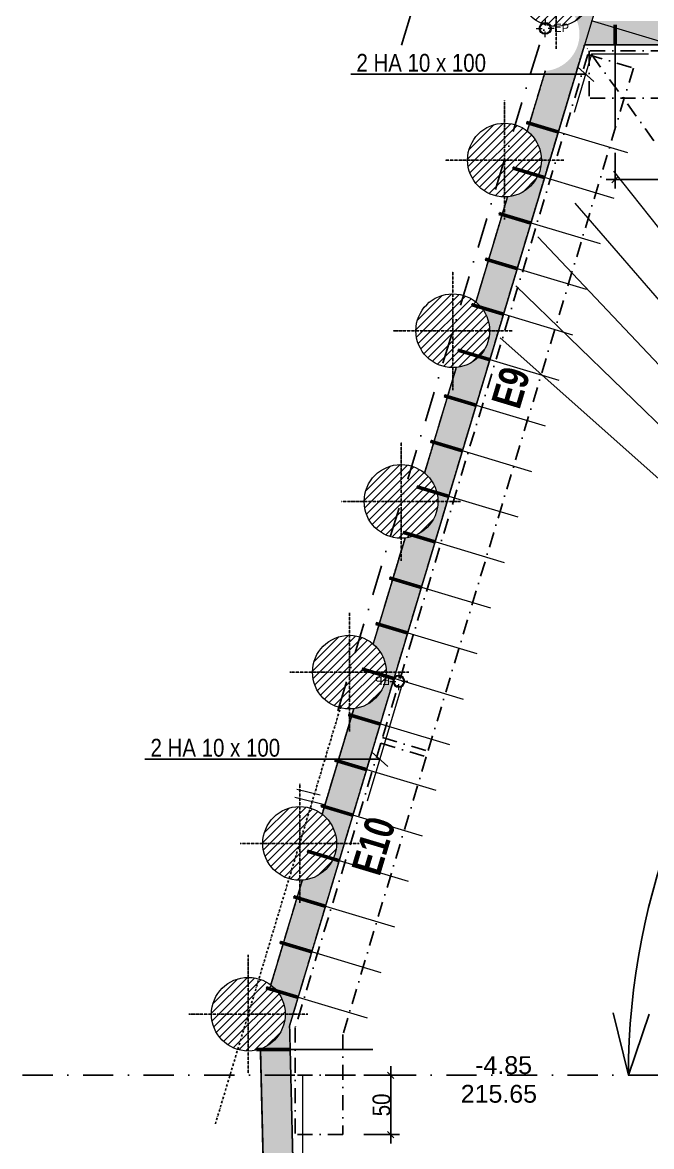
# Model space of a CAD drawing. Header units: metres. Extents: x 33574 to 39801, y -147554 to -143354.
# Drawn here: x 36440 to 36968, y -146426 to -145481 of the extents above; entities that cross this region are included whole.
import ezdxf
from ezdxf.enums import TextEntityAlignment as Align

# ---------------------------------------------------------------- set-up
doc = ezdxf.new("R2010")
doc.units = ezdxf.units.M
doc.header["$PDMODE"] = 65
doc.linetypes.add('INTERROMPU2', pattern=[9.524999999999999, 6.35, -3.175])
doc.linetypes.add('TIRETPTX2', pattern=[50.8, 25.4, -12.7, 0, -12.7])
for name, color, linetype in [('01_cote_gen', 4, 'Continuous'), ('01_isolant ext', 2, 'TIRETPTX2'), ('01_linteaux', 3, 'Continuous'), ('01_murs_coup', 5, 'Continuous'), ('01_murs_sup', 2, 'INTERROMPU2'), ('01_poch_murs', 251, 'Continuous'), ('01_texte', 230, 'Continuous'), ('AA_COTES', 2, 'Continuous')]:
    doc.layers.add(name, color=color, linetype=linetype)
for name, color, linetype, lineweight in [('01_PIEUX', 5, 'Continuous', 60), ('B Général', 7, 'Continuous', 5), ('C ANNOTATIONS-prestations', 7, 'Continuous', 5)]:
    doc.layers.add(name, color=color, linetype=linetype, lineweight=lineweight)
doc.styles.add('ARIAL NA', font='ARIALN.TTF')
doc.styles.add('Eurostile', font='')
doc.styles.add('impact', font='impact.ttf')
doc.styles.add('MATTE_TXT', font='arial.ttf')
doc.styles.add('STYLE2', font='ARIALN.TTF')
doc.styles.get('Eurostile').set_extended_font_data('Eurostile')
doc.dimstyles.new('JB50', dxfattribs={"dimscale": 0.1, "dimtxt": 150, "dimasz": 15, "dimexe": 0.1, "dimexo": 0.1, "dimgap": 0.09, "dimtad": 1, "dimdec": 1, "dimdsep": 46, "dimtxsty": 'STYLE2', "dimblk1": 'BOND_G', "dimblk2": 'BOND_D', "dimsah": 1, "dimcen": 1.5, "dimdle": 0.01, "dimse1": 1, "dimse2": 1, "dimclrd": 4, "dimclre": 2, "dimclrt": 6, "dimazin": 2, "dimtfac": 2.333333333333333, "dimtdec": 1, "dimtix": 1, "dimtmove": 2, "dimatfit": 3, "dimldrblk": 'BOND_G', "dimfxl": 1, "dimtolj": 1, "dimtzin": 0, "dimarcsym": 0})
pattern_1 = [(135, (1211.661501504375, -135886.3766936216), (-11.22532015133644, 8.881784197001252e-16), [7.9375, -7.9375])]

# ---------------------------------------------------------------- blocks, each defined once
blk = doc.blocks.new('EP')
at = {"layer": 'B Général', "color": 7, "linetype": 'Continuous', "lineweight": 5}
for p, q in [((-7.5, 0), (-2.5, 0)), ((0, 7.5), (0, 2.5)), ((7.5, 0), (2.5, 0)), ((0, -7.5), (0, -2.5))]:
    blk.add_line(p, q, dxfattribs=at)
at = {"layer": 'B Général', "color": 7, "linetype": 'Continuous', "lineweight": 5, "flags": 128}
for points in [[(-5, 0, -0.9999999999999999), (4.999999999999992, 0, -0.9999999999999999)], [(-4.333333333333333, 0, -0.9999999999999999), (4.333333333333326, 0, -0.9999999999999999)]]:
    blk.add_lwpolyline(points, format="xyb", close=True, dxfattribs=at)
at = {"layer": 'C ANNOTATIONS-prestations', "insert": (7.5, 3.979498697916664), "char_height": 7.048665364583333, "attachment_point": 1, "line_spacing_factor": 0.8954527788573651, "style": 'Eurostile'}
blk.add_mtext('EP', dxfattribs=at)
blk = doc.blocks.new('BOND_G')
at = {"layer": 'AA_COTES', "color": 0}
for p, q in [((0, -5), (0, 14.99999999999999)), ((5, 0), (-5, 0)), ((1.767766952966312, 1.767766952966312), (-1.767766952966426, -1.767766952966426))]:
    blk.add_line(p, q, dxfattribs=at)
blk = doc.blocks.new('BOND_D')
at = {"layer": 'AA_COTES', "color": 0}
for p, q in [((5, 0), (-5, 0)), ((-1.767766952966312, -1.767766952966312), (1.767766952966426, 1.767766952966426)), ((0, 5), (0, -15))]:
    blk.add_line(p, q, dxfattribs=at)
blk = doc.blocks.new('*D361')
at = {"layer": '01_cote_gen', "color": 4, "lineweight": -2, "transparency": 16777216}
blk.add_line((37536.12437270007, -145612.7656029318), (36939.12437270005, -145612.7656029318), dxfattribs=at)
at = {"layer": 'DEFPOINTS', "color": 0, "lineweight": 0, "transparency": 16777216}
for p in [(36937.62437270005, -145515.9726111051), (37537.62437270007, -145531.478282251), (36937.62437270005, -145612.7656029318)]:
    blk.add_point(p, dxfattribs=at)
at = {"layer": '01_cote_gen', "color": 4, "lineweight": -2, "transparency": 16777216, "xscale": 1.5, "yscale": 1.5, "zscale": 1.5, "rotation": 180}
blk.add_blockref('BOND_D', (36937.62437270005, -145612.7656029318), dxfattribs=at)
at = {"layer": '01_cote_gen', "color": 4, "lineweight": -2, "transparency": 16777216, "xscale": 1.5, "yscale": 1.5, "zscale": 1.5}
blk.add_blockref('BOND_G', (37537.62437270007, -145612.7656029318), dxfattribs=at)
at = {"layer": '01_cote_gen', "color": 6, "lineweight": 0, "transparency": 16777216, "insert": (37256.31513131836, -145605.098008116), "char_height": 15, "attachment_point": 5, "style": 'STYLE2'}
blk.add_mtext('\\A1;15x40', dxfattribs=at)
blk = doc.blocks.new('*D366')
at = {"layer": '01_cote_gen', "color": 4, "lineweight": -2, "transparency": 16777216}
blk.add_line((36749.03391436286, -146367.5281328399), (36749.03391436286, -146414.5281328399), dxfattribs=at)
at = {"layer": 'DEFPOINTS', "color": 0, "lineweight": 0, "transparency": 16777216}
for p in [(36727.46044441879, -146366.0281328399), (36708.867793604, -146416.0281328399), (36749.03391436286, -146416.0281328399)]:
    blk.add_point(p, dxfattribs=at)
at = {"layer": '01_cote_gen', "color": 4, "lineweight": -2, "transparency": 16777216, "xscale": 1.5, "yscale": 1.5, "zscale": 1.5}
for name, p, rotation in [('BOND_G', (36749.03391436286, -146366.0281328399), 90), ('BOND_D', (36749.03391436286, -146416.0281328399), 270)]:
    blk.add_blockref(name, p, dxfattribs=dict(at, rotation=rotation))
at = {"layer": '01_cote_gen', "color": 6, "lineweight": 0, "transparency": 16777216, "insert": (36741.36631954706, -146391.0281328399), "char_height": 15, "attachment_point": 5, "rotation": 90, "style": 'STYLE2'}
blk.add_mtext('\\A1;50', dxfattribs=at)
blk = doc.blocks.new('*D437')
at = {"layer": '01_cote_gen', "color": 4, "lineweight": -2, "ltscale": 5, "transparency": 16777216}
blk.add_line((37037.83826746372, -145475.128660915), (37027.19375242534, -145510.564438028), dxfattribs=at)
at = {"layer": 'DEFPOINTS', "color": 0, "lineweight": 0, "ltscale": 5, "transparency": 16777216}
for p in [(36949.52843089442, -145447.0351502175), (36938.02084706917, -145485.3440984477), (37026.76221803189, -145512.0010235866)]:
    blk.add_point(p, dxfattribs=at)
at = {"layer": '01_cote_gen', "color": 4, "lineweight": -2, "ltscale": 5, "transparency": 16777216, "xscale": 1.5, "yscale": 1.5, "zscale": 1.5}
for name, p, rotation in [('BOND_G', (37038.26980185717, -145473.6920753564), 73.28031407098847), ('BOND_D', (37026.76221803189, -145512.0010235866), 253.2803140709885)]:
    blk.add_blockref(name, p, dxfattribs=dict(at, rotation=rotation))
at = {"layer": '01_cote_gen', "color": 6, "lineweight": 0, "ltscale": 5, "transparency": 16777216, "insert": (37025.17257262333, -145490.6406622195), "char_height": 15, "attachment_point": 5, "rotation": 73.2803140709885, "style": 'STYLE2'}
blk.add_mtext('\\A1;40', dxfattribs=at)
blk = doc.blocks.new('*D438')
at = {"layer": '01_cote_gen', "color": 4, "lineweight": -2, "ltscale": 5, "transparency": 16777216}
blk.add_line((37073.80786034894, -145444.2285636528), (37063.18007926779, -145479.608633129), dxfattribs=at)
at = {"layer": 'DEFPOINTS', "color": 0, "lineweight": 0, "ltscale": 5, "transparency": 16777216}
for p in [(36941.61863546693, -145402.9541706149), (36930.12778559889, -145441.2074112083), (37062.74854487434, -145481.0452186876)]:
    blk.add_point(p, dxfattribs=at)
at = {"layer": '01_cote_gen', "color": 4, "lineweight": -2, "ltscale": 5, "transparency": 16777216, "xscale": 1.5, "yscale": 1.5, "zscale": 1.5}
for name, p, rotation in [('BOND_G', (37074.23939474238, -145442.7919780942), 73.28031407103259), ('BOND_D', (37062.74854487434, -145481.0452186876), 253.2803140710326)]:
    blk.add_blockref(name, p, dxfattribs=dict(at, rotation=rotation))
at = {"layer": '01_cote_gen', "color": 6, "lineweight": 0, "ltscale": 5, "transparency": 16777216, "insert": (37061.15053248713, -145459.7127111389), "char_height": 15, "attachment_point": 5, "rotation": 73.28031407103256, "style": 'STYLE2'}
blk.add_mtext('\\A1;40', dxfattribs=at)

msp = doc.modelspace()

# ---------------------------------------------------------------- hatches: boundary and pattern name
at = {"layer": '01_murs_sup', "ltscale": 3}
h = msp.add_hatch(dxfattribs=at)
h.set_pattern_fill('DASH', color=256, scale=2.5, angle=135)
h.set_pattern_definition(pattern_1)
edge = h.paths.add_edge_path()
edge.add_line((37538.8455135238, -144722.341862265), (37538.8455135238, -144707.8756598023))
edge.add_arc((37547.86878998917, -144678.2179376741), 30.99999999998815, 226.2008839784407, 253.07776810030668, ccw=False)
edge.add_arc((38055.65423624868, -145780.6175167351), 1202.72603636355, 116.1061136610875, 120.4402133279125)
edge.add_arc((37415.81029081325, -144749.2443462307), 30.99999999999435, 0, 10.345443010625615, ccw=False)
edge.add_arc((37415.81029081324, -144749.2443462307), 30.99999999999636, -126.71611602166251, 5.377387424232438e-11, ccw=False)
edge.add_arc((38055.65423624893, -145780.6175167352), 1202.726036363755, 123.1891136610932, 127.5232133279169)
edge.add_arc((37293.51764339537, -144836.0124642499), 31.00000000004408, 0, 17.428443010622175, ccw=False)
edge.add_arc((37293.51764339542, -144836.0124642499), 30.99999999999636, -119.63311602164868, 0, ccw=False)
edge.add_arc((38055.65423624888, -145780.6175167352), 1202.726036363712, 130.2721136610881, 134.6062133279121)
edge.add_arc((37182.85738390327, -144937.1979616602), 31.00000000004577, -5.377387424232438e-11, 24.511443010564506, ccw=False)
edge.add_arc((37182.85738390332, -144937.1979616602), 31, -112.55011602162091, 0, ccw=False)
edge.add_arc((38055.6542362487, -145780.6175167352), 1202.726036363611, 137.3551136610777, 141.6892133279013)
edge.add_arc((37085.51850493808, -145051.2564578753), 31.00000000001319, 0, 31.59444301060978, ccw=False)
edge.add_arc((37085.5185049381, -145051.2564578753), 31.00000000000364, -105.46711602161918, 0, ccw=False)
edge.add_arc((38055.65423624857, -145780.6175167352), 1202.726036363478, 144.4381136610719, 148.772213327895)
edge.add_arc((37002.98667666827, -145176.4470934655), 31.00000000002467, -5.377387424232438e-11, 38.677443010546426, ccw=False)
edge.add_arc((37002.98667666831, -145176.4470934655), 30.99999999999272, -98.38411602166099, 0, ccw=False)
edge.add_arc((38055.65423624884, -145780.6175167351), 1202.726036363665, 151.5211136610797, 155.8552133279022)
edge.add_arc((36936.52157124675, -145310.8591006611), 31.00000000002007, 0, 45.76044301059147, ccw=False)
edge.add_arc((36936.52157124676, -145310.8591006611), 31, -91.30111602162748, 5.377387424232438e-11, ccw=False)
edge.add_arc((38055.65423624853, -145780.6175167353), 1202.726036363444, 158.6041136610622, 160.7596099109288)
edge.add_line((36920.10729933415, -145384.2804472971), (36895.63531951005, -145465.8389103738))
edge.add_arc((36876.69702955817, -145490.3815502827), 30.99999999998894, 5.377387424232438e-11, 52.34448233653029, ccw=False)
edge.add_arc((36876.69702955814, -145490.3815502826), 31.00000000001091, -85.74869509532238, 0, ccw=False)
edge.add_line((36878.99509683355, -145521.2962536906), (36863.80899557172, -145571.9074052174))
edge.add_arc((36844.65484696918, -145596.2819532402), 31.00000000002931, 0, 51.838823286970694, ccw=False)
edge.add_arc((36844.65484696921, -145596.2819532402), 30.99999999998909, -85.24303604581559, 0, ccw=False)
edge.add_line((36847.22565630422, -145627.1751715795), (36820.6599948077, -145715.7113071045))
edge.add_arc((36801.21439709822, -145739.853981557), 31.00000000000053, 0, 51.15046554258652, ccw=False)
edge.add_arc((36801.21439709823, -145739.853981557), 30.99999999998909, -84.55467830142197, 0, ccw=False)
edge.add_line((36804.15616646777, -145770.7140851371), (36777.50959882752, -145859.519858868))
edge.add_arc((36757.77394722726, -145883.4260098738), 30.99999999998018, 0, 50.45872493290841, ccw=False)
edge.add_arc((36757.77394722725, -145883.4260098738), 30.99999999999272, -83.86293769173221, 0, ccw=False)
edge.add_line((36761.08807184747, -145914.2483488182), (36734.35778654428, -146003.3331307851))
edge.add_arc((36714.33349735626, -146026.9980381906), 30.99999999998639, -5.377387424232438e-11, 49.763448720829786, ccw=False)
edge.add_arc((36714.33349735627, -146026.9980381907), 31, -83.16766147967297, 5.377387424232438e-11, ccw=False)
edge.add_line((36718.02139353024, -146057.7778923458), (36691.41124605946, -146146.4622875422))
edge.add_arc((36672.54588323079, -146171.061029082), 30.9999999999954, 0, 52.514539147360324, ccw=False)
edge.add_arc((36672.54588323079, -146171.061029082), 30.99999999999272, 274.06371430914675, 359.9999999999462, ccw=False)
edge.add_line((36674.74272135756, -146201.9830908219), (36648.2627694271, -146290.1353148722))
edge.add_arc((36629.38982455987, -146314.7282397092), 30.99999999999541, 0, 52.49687685459321, ccw=False)
edge.add_arc((36629.38982455985, -146314.7282397092), 31.00000000001455, -70.8742860169134, 0, ccw=False)
edge.add_line((36639.54672510597, -146344.0171005832), (36640.07824653362, -146365.9957603085))
edge.add_line((36640.07824653362, -146365.9957603085), (36665.08555599998, -146365.9957603085))
edge.add_line((36665.08555599998, -146365.9957603085), (36664.0791750752, -146324.3814381961))
edge.add_line((36664.0791750752, -146324.3814381961), (36911.92182545811, -145499.3089115099))
edge.add_line((36911.92182545811, -145499.3089115099), (37522.36195199976, -145499.3089115099))
edge.add_arc((37522.36195199928, -146364.8041766383), 865.4952651284111, 88.9087223827907, 89.99999999996851, ccw=False)
edge.add_line((37538.8455135238, -145499.4658924054), (37538.8455135238, -145479.4623461771))
edge.add_arc((37528.64075662712, -145915.1303716551), 435.7875233266934, 88.65819253990759, 90.82554326156212)
edge.add_line((37522.36195199975, -145479.3880830261), (36917.92960398343, -145479.3880830261))
edge.add_line((36917.92960398343, -145479.3880830261), (36945.68964092802, -145386.8952620134))
edge.add_arc((38055.65423624888, -145780.6175167353), 1177.726036363767, 116.0285616730126, 160.4695873568512, ccw=False)
h = msp.add_hatch(dxfattribs=at)
h.set_pattern_fill('DASH', color=256, scale=2.5, angle=135)
h.set_pattern_definition(pattern_1)
h.paths.add_polyline_path([(38407.85510526479, -146612.6917047548), (38407.85587380954, -146515.6349011665), (38596.3792487008, -146515.6349011665), (38596.3792487008, -146499.6349011665), (38407.85951696527, -146499.6349011665), (38407.85951696527, -146365.9957603085), (38387.85705872715, -146365.9957603085), (38387.85587380891, -146515.6349011665), (38387.85526409049, -146592.6340889082, -0.3316165824014951), (37538.8455135238, -147225.2994417661), (37538.8455135238, -147250.2994417661, 0.04526015738334291), (37702.76342142473, -147235.4310835851, -0.6784920947094194), (37759.07851987349, -147223.2781875027, 0.0290857858348107), (37860.17475014537, -147191.7479866602, -0.6786650772580168), (37913.41890098364, -147169.7305210296, 0.03963135764520873), (38039.75284261497, -147100.2283790938, -0.05889174878895797), (38038.89865489973, -147093.0013463906, -0.5957938614643646), (38086.84816357397, -147067.0453421585, 0.03959186487785516), (38194.70834237859, -146971.5691229358, -0.1147067523627306), (38191.52945163182, -146957.8948448957, -0.5230756100816683), (38233.36148744218, -146928.8488985313, 0.1000910596722721)])
h.paths.add_polyline_path([(36668.44265515712, -146504.8133812006), (36665.08555599998, -146365.9957603085), (36640.07824653362, -146365.9957603085), (36642.97325423234, -146485.7056831882, -0.328755579086477), (36664.80334446104, -146515.3183959108, -0.2553953403700908), (36650.54748296088, -146541.4073557578, 0.06071621505798748), (36725.09816708531, -146748.8556114966, -0.4496334161171455), (36759.79077259017, -146779.6349010365, -0.1753608633251859), (36752.61267866706, -146799.4721586813, 0.01836853256108478), (36788.51005155934, -146855.9402207592, -0.4913802896854275), (36827.36313299955, -146885.9290372062, -0.140327085577333), (36822.66638854748, -146902.3344859224, 0.03953732202023799), (36920.22180013218, -147008.0487978252, -0.5620629895725984), (36965.46633347841, -147035.5822914239, -0.0842861395221403), (36963.72927182847, -147045.8136373335, 0.03011723266168045), (37052.77672897865, -147109.7915810451, -0.6241365282367528), (37102.81067688741, -147134.2601083201, -0.03818521046561189), (37102.45011776993, -147138.9744123415, 0.0237593458811339), (37180.28911101862, -147176.7708181262, -0.6784920947084723), (37233.94115872896, -147197.7598860657, 0.06483465551945516), (37463.95288210294, -147247.2157891014, -0.6784920947094583), (37521.49040530327, -147250.1341140412, 0.004762977334731561), (37538.8455135238, -147250.2994417661), (37538.8455135238, -147225.2994417661, -0.3601863127720239)])
at = {"layer": '01_poch_murs'}
h = msp.add_hatch(dxfattribs=at)
h.set_pattern_fill('ANSI31', color=256, scale=1.5)
h.set_pattern_definition([(45, (18679.36969119615, -136749.5522199784), (-3.367596045400932, 3.367596045400933), [])])
h.paths.add_polyline_path([(36888.06202343659, -145421.8198950698, 0.4142135623730951), (36857.06202343659, -145452.8198950698), (36888.06202343659, -145452.8198950698)])
h.paths.add_polyline_path([(36888.06202343659, -145452.8198950698), (36857.06202343659, -145452.8198950698, 0.4142135623730951), (36888.06202343659, -145483.8198950698)])
h.paths.add_polyline_path([(36888.06202343659, -145421.8198950698), (36888.06202343659, -145452.8198950698), (36919.06202343659, -145452.8198950698, 0.4142135623730951)])
h.paths.add_polyline_path([(36919.06202343659, -145452.8198950698), (36888.06202343659, -145452.8198950698), (36888.06202343659, -145483.8198950698, 0.4142135623730951)])
h = msp.add_hatch(dxfattribs=at)
h.set_pattern_fill('ANSI31', color=256, scale=1.5)
h.set_pattern_definition([(45, (18635.96251472877, -136893.0142781488), (-3.367596045400932, 3.367596045400933), [])])
h.paths.add_polyline_path([(36844.65484696922, -145565.2819532402, 0.4142135623730951), (36813.65484696922, -145596.2819532402), (36844.65484696922, -145596.2819532402)])
h.paths.add_polyline_path([(36844.65484696922, -145596.2819532402), (36813.65484696922, -145596.2819532402, 0.4142135623730951), (36844.65484696922, -145627.2819532402)])
h.paths.add_polyline_path([(36844.65484696922, -145565.2819532402), (36844.65484696922, -145596.2819532402), (36875.65484696922, -145596.2819532402, 0.4142135623730951)])
h.paths.add_polyline_path([(36875.65484696922, -145596.2819532402), (36844.65484696922, -145596.2819532402), (36844.65484696922, -145627.2819532402, 0.4142135623730951)])
h = msp.add_hatch(dxfattribs=at)
h.set_pattern_fill('ANSI31', color=256, scale=1.5)
h.set_pattern_definition([(45, (18592.52206485779, -137036.5863064656), (-3.367596045400932, 3.367596045400933), [])])
h.paths.add_polyline_path([(36801.21439709824, -145708.853981557, 0.4142135623730951), (36770.21439709824, -145739.853981557), (36801.21439709824, -145739.853981557)])
h.paths.add_polyline_path([(36801.21439709824, -145739.853981557), (36770.21439709824, -145739.853981557, 0.4142135623730951), (36801.21439709824, -145770.853981557)])
h.paths.add_polyline_path([(36801.21439709824, -145708.853981557), (36801.21439709824, -145739.853981557), (36832.21439709824, -145739.853981557, 0.4142135623730951)])
h.paths.add_polyline_path([(36832.21439709824, -145739.853981557), (36801.21439709824, -145739.853981557), (36801.21439709824, -145770.853981557, 0.4142135623730951)])
h = msp.add_hatch(dxfattribs=at)
h.set_pattern_fill('ANSI31', color=256, scale=1.5)
h.set_pattern_definition([(45, (18549.08161498682, -137180.1583347824), (-3.367596045400932, 3.367596045400933), [])])
h.paths.add_polyline_path([(36757.77394722727, -145852.4260098738, 0.4142135623730951), (36726.77394722727, -145883.4260098738), (36757.77394722727, -145883.4260098738)])
h.paths.add_polyline_path([(36757.77394722727, -145883.4260098738), (36726.77394722727, -145883.4260098738, 0.4142135623730951), (36757.77394722727, -145914.4260098738)])
h.paths.add_polyline_path([(36757.77394722727, -145852.4260098738), (36757.77394722727, -145883.4260098738), (36788.77394722727, -145883.4260098738, 0.4142135623730951)])
h.paths.add_polyline_path([(36788.77394722727, -145883.4260098738), (36757.77394722727, -145883.4260098738), (36757.77394722727, -145914.4260098738, 0.4142135623730951)])
h = msp.add_hatch(dxfattribs=at)
h.set_pattern_fill('ANSI31', color=256, scale=1.5)
h.set_pattern_definition([(45, (18505.64116511584, -137323.7303630993), (-3.367596045400932, 3.367596045400933), [])])
h.paths.add_polyline_path([(36714.33349735629, -145995.9980381906, 0.4142135623730951), (36683.33349735629, -146026.9980381906), (36714.33349735629, -146026.9980381906)])
h.paths.add_polyline_path([(36714.33349735629, -146026.9980381906), (36683.33349735629, -146026.9980381906, 0.4142135623730951), (36714.33349735629, -146057.9980381906)])
h.paths.add_polyline_path([(36714.33349735629, -145995.9980381906), (36714.33349735629, -146026.9980381906), (36745.33349735629, -146026.9980381906, 0.4142135623730951)])
h.paths.add_polyline_path([(36745.33349735629, -146026.9980381906), (36714.33349735629, -146026.9980381906), (36714.33349735629, -146057.9980381906, 0.4142135623730951)])
h = msp.add_hatch(dxfattribs=at)
h.set_pattern_fill('ANSI31', color=256, scale=1.5)
h.set_pattern_definition([(45, (18463.85355099036, -137467.7933539906), (-3.367596045400932, 3.367596045400933), [])])
h.paths.add_polyline_path([(36672.54588323081, -146140.061029082, 0.4142135623730951), (36641.54588323081, -146171.061029082), (36672.54588323081, -146171.061029082)])
h.paths.add_polyline_path([(36672.54588323081, -146171.061029082), (36641.54588323081, -146171.061029082, 0.4142135623730951), (36672.54588323081, -146202.061029082)])
h.paths.add_polyline_path([(36672.54588323081, -146140.061029082), (36672.54588323081, -146171.061029082), (36703.54588323081, -146171.061029082, 0.4142135623730951)])
h.paths.add_polyline_path([(36703.54588323081, -146171.061029082), (36672.54588323081, -146171.061029082), (36672.54588323081, -146202.061029082, 0.4142135623730951)])
h = msp.add_hatch(dxfattribs=at)
h.set_pattern_fill('ANSI31', color=256, scale=1.5)
h.set_pattern_definition([(45, (18420.69749231943, -137611.4605646178), (-3.367596045400932, 3.367596045400933), [])])
h.paths.add_polyline_path([(36629.38982455988, -146283.7282397092, 0.4142135623730951), (36598.38982455988, -146314.7282397092), (36629.38982455988, -146314.7282397092)])
h.paths.add_polyline_path([(36629.38982455988, -146314.7282397092), (36598.38982455988, -146314.7282397092, 0.4142135623730951), (36629.38982455988, -146345.7282397092)])
h.paths.add_polyline_path([(36629.38982455988, -146283.7282397092), (36629.38982455988, -146314.7282397092), (36660.38982455988, -146314.7282397092, 0.4142135623730951)])
h.paths.add_polyline_path([(36660.38982455988, -146314.7282397092), (36629.38982455988, -146314.7282397092), (36629.38982455988, -146345.7282397092, 0.4142135623730951)])

# ---------------------------------------------------------------- linework, layer by layer
at = {"layer": '01_cote_gen', "lineweight": 0, "ltscale": 5}
msp.add_line((37016.39198911344, -145508.8859216567), (36917.92960398337, -145479.3089115098), dxfattribs=at)
at = {"layer": '01_isolant ext', "ltscale": 0.5}
for p, q in [((36970.32310203514, -145580.0446805823), (36911.92182545814, -145499.3089115099)), ((36914.70844974705, -145507.4120333985), (36742.09469236821, -146082.0462568516)), ((36914.70844974705, -145507.4120333985), (36953.01739797726, -145518.9196172237)), ((36915.84611175142, -145504.3089115099), (36915.84609954876, -145544.3089115099)), ((37515.84611175145, -145504.3089115099), (36915.84611175142, -145504.3089115099)), ((36953.01739797726, -145518.9196172237), (36780.40364059843, -146093.5538406768)), ((37515.84609954879, -145544.3089115099), (36915.84609954876, -145544.3089115099)), ((36740.65624439006, -146086.8348753804), (36668.867793604, -146325.8198861742)), ((36740.65624438991, -146086.8348753803), (36778.96519262012, -146098.3424592056)), ((36742.09469236807, -146082.0462568515), (36780.40364059828, -146093.5538406768)), ((36778.96519262028, -146098.3424592056), (36708.867793604, -146331.6979290213)), ((36668.867793604, -146325.8198861742), (36668.867793604, -146416.0281328399)), ((36708.867793604, -146331.6979290213), (36708.867793604, -146416.0281328399)), ((36708.86779360404, -146366.0281328399), (36668.86779360404, -146366.0281328399)), ((36708.867793604, -146416.0281328399), (36668.867793604, -146416.0281328399))]:
    msp.add_line(p, q, dxfattribs=at)
at = {"layer": '01_isolant ext'}
msp.add_line((36439.59652736456, -146365.9957600831), (38638.09449970796, -146365.9957600831), dxfattribs=at)
at = {"layer": '01_linteaux', "linetype": 'TIRETPTX2'}
msp.add_line((36704.51188261932, -146059.4587790083), (36911.19587766903, -145376.3617927191), dxfattribs=at)
at = {"layer": '01_linteaux', "linetype": 'TIRETPTX2', "ltscale": 0.01}
for p, q in [((36888.06202343659, -145502.8198950698), (36888.06202343659, -145402.8198950698)), ((36844.65484696922, -145646.2819532402), (36844.65484696922, -145546.2819532402)), ((36894.65484696922, -145596.2819532402), (36794.65484696922, -145596.2819532402)), ((36801.21439709824, -145789.853981557), (36801.21439709824, -145689.853981557)), ((36851.21439709824, -145739.853981557), (36751.21439709824, -145739.853981557)), ((36757.77394722727, -145933.4260098738), (36757.77394722727, -145833.4260098738)), ((36807.77394722727, -145883.4260098738), (36707.77394722727, -145883.4260098738)), ((36714.33349735629, -146076.9980381906), (36714.33349735629, -145976.9980381906)), ((36764.33349735629, -146026.9980381906), (36664.33349735629, -146026.9980381906)), ((36672.54588323081, -146221.061029082), (36672.54588323081, -146121.061029082)), ((36722.54588323081, -146171.061029082), (36622.54588323081, -146171.061029082)), ((36629.38982455988, -146364.7282397092), (36629.38982455988, -146264.7282397092)), ((36679.38982455988, -146314.7282397092), (36579.38982455988, -146314.7282397092))]:
    msp.add_line(p, q, dxfattribs=at)
at = {"layer": '01_linteaux', "ltscale": 0.01}
for p, q in [((36937.62437270003, -145569.4434931808), (36937.62437270006, -145482.4391187453)), ((36734.0791750752, -146344.3814381961), (36636.07480063973, -146344.3814381961))]:
    msp.add_line(p, q, dxfattribs=at)
at = {"layer": '01_linteaux'}
msp.add_line((37522.36195199976, -145499.3089115099), (36911.92182545811, -145499.3089115099), dxfattribs=at)
at = {"layer": '01_linteaux', "lineweight": 0}
for p, q in [((36948.26761199873, -145590.2283114063), (36863.06296901225, -145564.6337801867)), ((36936.76002817348, -145628.5372596365), (36851.55538518701, -145602.9427284169)), ((36925.25244434824, -145666.8462078667), (36840.04780136176, -145641.2516766471)), ((36913.74486052299, -145705.1551560969), (36828.54021753652, -145679.5606248773)), ((36902.23727669775, -145743.4641043271), (36817.03263371127, -145717.8695731075)), ((36890.7296928725, -145781.7730525573), (36805.52504988603, -145756.1785213377)), ((36879.22210904726, -145820.0820007875), (36794.01746606078, -145794.4874695679)), ((36867.71452522201, -145858.3909490177), (36782.50988223554, -145832.7964177981)), ((36856.20694139677, -145896.6998972479), (36771.00229841029, -145871.1053660283)), ((36844.69935757152, -145935.0088454781), (36759.49471458505, -145909.4143142585)), ((36833.19177374628, -145973.3177937083), (36747.9871307598, -145947.7232624887)), ((36821.68418992103, -146011.6267419385), (36736.47954693456, -145986.0322107189)), ((36810.17660609579, -146049.9356901687), (36724.97196310931, -146024.3411589491)), ((36798.66902227054, -146088.2446383989), (36713.46437928407, -146062.6501071793)), ((36787.1614384453, -146126.5535866291), (36701.95679545882, -146100.9590554095)), ((36775.65385462005, -146164.8625348593), (36690.44921163358, -146139.2680036397)), ((36764.14627079481, -146203.1714830895), (36678.94162780833, -146177.5769518699)), ((36752.63868696956, -146241.4804313197), (36667.43404398308, -146215.8859001001)), ((36741.13110314432, -146279.7893795499), (36655.92646015784, -146254.1948483303)), ((36729.62351931907, -146318.0983277801), (36644.41887633259, -146292.5037965605))]:
    msp.add_line(p, q, dxfattribs=at)
at = {"layer": '01_linteaux', "linetype": 'TIRETPTX2', "ltscale": 0.07}
msp.add_line((36601.6795861673, -146407.0406439968), (36707.38226046832, -146054.9084183637), dxfattribs=at)
at = {"layer": '01_linteaux', "linetype": 'TIRETPTX2', "ltscale": 0.01, "const_width": 3, "flags": 128}
for points in [[(36937.62437270003, -145499.4434931808), (36937.62437270006, -145482.4391187453)], [(36664.0791750752, -146344.3814381961), (36636.07480063973, -146344.3814381961)]]:
    msp.add_lwpolyline(points, dxfattribs=at)
at = {"layer": '01_linteaux', "lineweight": 0, "const_width": 3, "flags": 128}
for points in [[(36889.8792327734, -145572.6890888644), (36863.06296901225, -145564.6337801867)], [(36878.37164894817, -145610.9980370946), (36851.55538518702, -145602.9427284169)], [(36866.86406512294, -145649.3069853248), (36840.04780136179, -145641.2516766471)], [(36855.35648129771, -145687.615933555), (36828.54021753656, -145679.5606248773)], [(36843.84889747248, -145725.9248817852), (36817.03263371133, -145717.8695731075)], [(36832.34131364725, -145764.2338300154), (36805.5250498861, -145756.1785213377)], [(36820.83372982202, -145802.5427782456), (36794.01746606087, -145794.4874695679)], [(36809.32614599679, -145840.8517264758), (36782.50988223564, -145832.7964177981)], [(36797.81856217156, -145879.160674706), (36771.00229841041, -145871.1053660283)], [(36786.31097834633, -145917.4696229362), (36759.49471458518, -145909.4143142585)], [(36774.8033945211, -145955.7785711664), (36747.98713075995, -145947.7232624887)], [(36763.29581069587, -145994.0875193966), (36736.47954693472, -145986.0322107189)], [(36751.78822687064, -146032.3964676268), (36724.97196310948, -146024.3411589491)], [(36740.28064304541, -146070.705415857), (36713.46437928425, -146062.6501071793)], [(36728.77305922018, -146109.0143640872), (36701.95679545902, -146100.9590554095)], [(36717.26547539495, -146147.3233123174), (36690.44921163379, -146139.2680036397)], [(36705.75789156972, -146185.6322605476), (36678.94162780856, -146177.5769518699)], [(36694.25030774449, -146223.9412087778), (36667.43404398333, -146215.8859001001)], [(36682.74272391925, -146262.250157008), (36655.9264601581, -146254.1948483303)], [(36671.23514009402, -146300.5591052382), (36644.41887633287, -146292.5037965605)]]:
    msp.add_lwpolyline(points, dxfattribs=at)
at = {"layer": '01_murs_coup', "linetype": 'Continuous', "lineweight": 5}
for p, q in [((36945.68964092798, -145386.8952620136), (36664.07917507523, -146324.3814381961)), ((36917.87185384389, -145507.3089115099), (36903.19714108275, -145556.1612874731)), ((36965.84611083622, -145507.3089115099), (36917.87185384389, -145507.3089115099)), ((37309.1081696109, -146075.9343501365), (36936.58081720805, -145605.5904627969)), ((36847.22565630425, -145627.1751715796), (36820.65999480772, -145715.7113071045)), ((37296.67382723188, -146086.2306184057), (36903.98492613102, -145632.5838091443)), ((37284.70042900682, -146097.0595264575), (36872.59748485296, -145660.9733377573)), ((37284.89127430497, -146119.7274248176), (36854.15874847725, -145702.0319715223)), ((37262.22674447501, -146120.2318359912), (36840.96370058339, -145745.9585172105)), ((36804.1561664678, -145770.7140851372), (36777.50959882754, -145859.519858868)), ((36761.08807184749, -145914.2483488182), (36734.35778654431, -146003.3331307851)), ((36718.02139353026, -146057.7778923458), (36691.41124605948, -146146.4622875422)), ((36674.74272135759, -146201.9830908219), (36648.26276942712, -146290.1353148723)), ((36664.07917507523, -146324.3814381961), (36668.44265515715, -146504.8133812006)), ((36639.54672510599, -146344.0171005832), (36642.97325423236, -146485.7056831883)), ((36674.97704087654, -146366.0281328399), (36674.97704087647, -146466.0281328399))]:
    msp.add_line(p, q, dxfattribs=at)
at = {"layer": '01_murs_sup', "ltscale": 0.05}
for p, q in [((36911.92182545811, -145499.3089115099), (36664.0791750752, -146324.3814381961)), ((36878.99509683355, -145521.2962536906), (36863.80899557172, -145571.9074052174)), ((36847.22565630422, -145627.1751715795), (36820.6599948077, -145715.7113071045)), ((36804.15616646777, -145770.7140851371), (36777.50959882752, -145859.519858868)), ((36761.08807184747, -145914.2483488182), (36734.35778654428, -146003.3331307851)), ((36718.02139353024, -146057.7778923458), (36691.41124605946, -146146.4622875422)), ((36674.74272135756, -146201.9830908219), (36648.2627694271, -146290.1353148722)), ((36664.0791750752, -146324.3814381961), (36668.44265515712, -146504.8133812006)), ((36639.54672510597, -146344.0171005832), (36642.97325423234, -146485.7056831882))]:
    msp.add_line(p, q, dxfattribs=at)
at = {"layer": '01_PIEUX', "linetype": 'Continuous', "lineweight": 5}
for p, q in [((36878.99509683358, -145521.2962536906), (36863.80899557174, -145571.9074052175)), ((36757.9138952889, -146039.8117588795), (36729.14493572576, -146135.584129455))]:
    msp.add_line(p, q, dxfattribs=at)
for centre in [(36888.06202343659, -145452.8198950698), (36844.65484696922, -145596.2819532402), (36801.21439709824, -145739.853981557), (36757.77394722727, -145883.4260098738), (36714.33349735629, -146026.9980381906), (36672.54588323081, -146171.061029082), (36629.38982455988, -146314.7282397092)]:
    msp.add_circle(centre, 31, dxfattribs=at)
at = {"layer": '01_texte'}
for p, q in [((36772.78263600325, -145450.85572757), (36758.1079232421, -145499.7081035332)), ((36905.94798165596, -145517.981885189), (36919.67490533652, -145530.3283272976)), ((36715.42681690164, -145524.1551062433), (36912.81144349623, -145524.1551062433)), ((36732.88758616214, -146094.1029747545), (36746.6145098427, -146106.4494168631)), ((36542.36642140782, -146100.2761958088), (36739.75104800241, -146100.2761958088)), ((36948.8458470257, -146365.9955027549), (36936.10304523448, -146313.5029051926)), ((36948.8458470257, -146365.9955027549), (36966.15516010878, -146314.8267674088))]:
    msp.add_line(p, q, dxfattribs=at)
msp.add_arc((37538.8458470257, -146365.9955027549), 590, 195.3553155423806, 180.0000249895218, dxfattribs=at)
at = {"layer": 'B Général', "color": 98, "linetype": 'Continuous', "lineweight": 13, "true_color": 0x004400}
for p, q in [((36689.86437038817, -146130.5558337382), (36670.05756820338, -146125.7605904915)), ((36694.55556131745, -146138.8937987634), (36668.41044628915, -146132.5640447171))]:
    msp.add_line(p, q, dxfattribs=at)

# ---------------------------------------------------------------- block references
at = {"layer": 'B Général', "color": 7}
msp.add_blockref('EP', (36878.89503579491, -145485.5238059242), dxfattribs=at)
at = {"layer": 'B Général', "color": 7, "xscale": -1}
msp.add_blockref('EP', (36755.89503579491, -146034.7457603085), dxfattribs=at)

# ---------------------------------------------------------------- texts
at = {"layer": '01_texte'}
for s, style, p in [('2 HA 10 x 100', 'ARIAL NA', (36720.26160565529, -145521.9836000586)), ('2 HA 10 x 100', 'ARIAL NA', (36547.20121016147, -146098.1046896241)), ('-4.85', 'MATTE_TXT', (36820.06543270922, -146365.0232098304)), ('215.65', 'MATTE_TXT', (36807.9444212607, -146389.1547469026))]:
    msp.add_text(s, height=15, dxfattribs=dict(at, style=style)).set_placement(p)
at = {"layer": '01_texte', "style": 'impact'}
for s, p in [('E9', (36869.06957585012, -145793.3230225232)), ('E10', (36753.7071150183, -146178.8172669024))]:
    msp.add_text(s, height=25, rotation=73.2803140713521, dxfattribs=at).set_placement(p, align=Align.BOTTOM_CENTER)

# ---------------------------------------------------------------- dimensions: what is measured, and where the dimension line sits
at = {"layer": '01_cote_gen', "lineweight": 0, "ltscale": 5}
dim = msp.add_aligned_dim(p1=(36941.61863546693, -145402.9541706149), p2=(36930.12778559889, -145441.2074112083), distance=138.4749677579081, text='40', dimstyle='JB50', dxfattribs=at)
dim.commit()
dim.dimension.update_dxf_attribs({"geometry": '*D438', "text_midpoint": (37061.15053248713, -145459.7127111389)})
dim = msp.add_aligned_dim(p1=(36949.52843089445, -145447.0351502175), p2=(36938.02084706918, -145485.3440984477), distance=92.65863466618626, dimstyle='JB50', dxfattribs=at)
dim.commit()
dim.dimension.update_dxf_attribs({"geometry": '*D437', "text_midpoint": (37025.17257262333, -145490.6406622195)})
at = {"layer": '01_cote_gen', "lineweight": 0}
dim = msp.add_linear_dim(base=(36937.62437270005, -145612.7656029318), p1=(37537.62437270007, -145531.478282251), p2=(36937.62437270005, -145515.9726111051), text='15x40', dimstyle='JB50', dxfattribs=at)
dim.commit()
dim.dimension.update_dxf_attribs({"geometry": '*D361', "text_midpoint": (37256.31513131836, -145605.098008116), "dimtype": 160})
dim = msp.add_linear_dim(base=(36749.03391436286, -146416.0281328399), p1=(36727.46044441879, -146366.0281328399), p2=(36708.867793604, -146416.0281328399), angle=90, dimstyle='JB50', dxfattribs=at)
dim.commit()
dim.dimension.update_dxf_attribs({"geometry": '*D366', "text_midpoint": (36741.36631954706, -146391.0281328399)})

doc.saveas('drawing.dxf')
